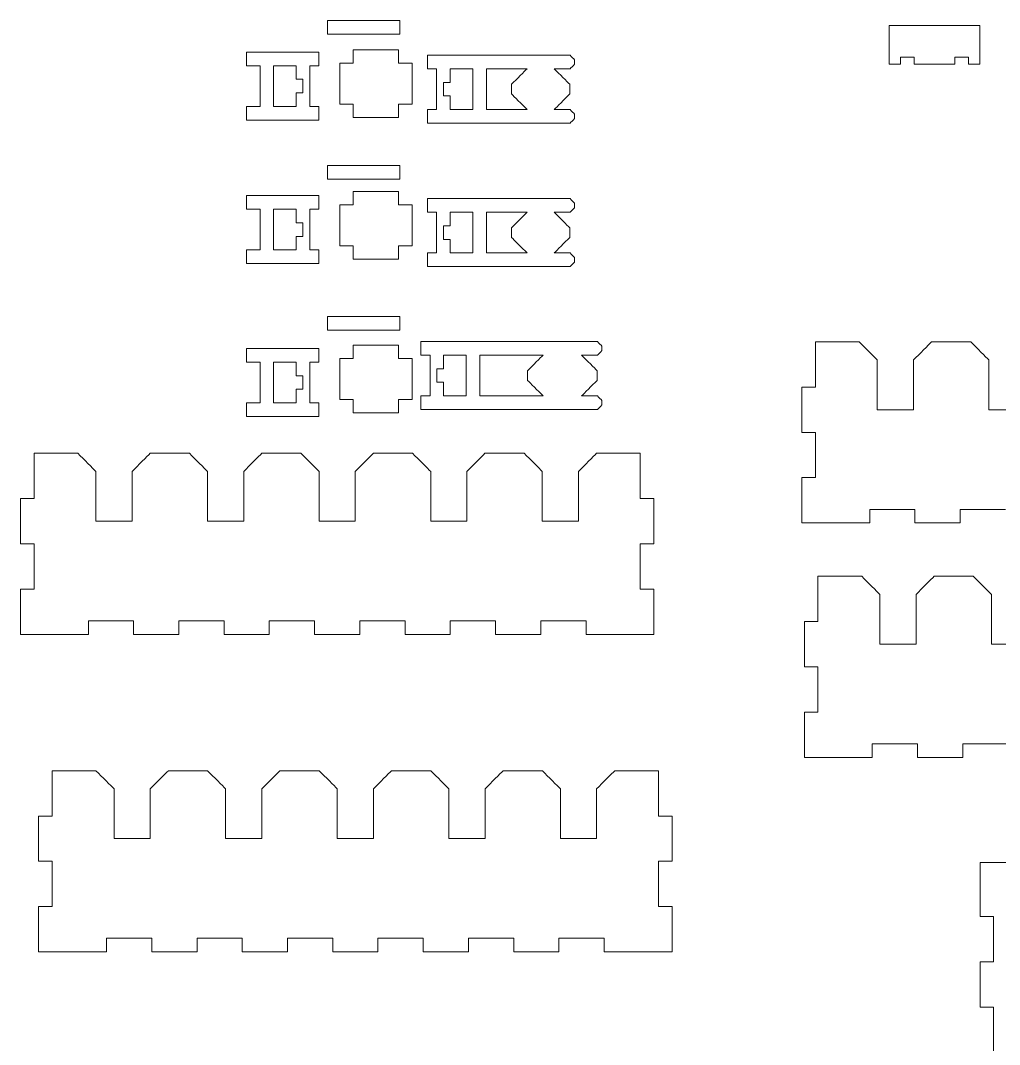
# Model space of a CAD drawing. Header units: millimetres. Extents: x -5059 to 5976, y -2595 to 3315.
# Drawn here: x -3229.1 to -2796.3, y -153.3 to 299.2 of the extents above; entities that cross this region are included whole.
import ezdxf

# ---------------------------------------------------------------- set-up
doc = ezdxf.new("R2010")
doc.units = ezdxf.units.MM
doc.header["$MEASUREMENT"] = 0
doc.layers.add('Layer 1', color=7, linetype='Continuous')

msp = doc.modelspace()

# ---------------------------------------------------------------- linework, layer by layer
at = {"layer": 'Layer 1', "color": 18, "lineweight": 9}
for points in [[(-3093.3873, 299.1919), (-3082.7207, 299.1919), (-3066.7207, 299.1919), (-3061.3873, 299.1919)], [(-3093.3873, 299.1919), (-3093.3873, 297.1919), (-3093.3873, 294.1919), (-3093.3873, 293.1919)], [(-3061.3873, 293.1919), (-3061.3873, 295.1919), (-3061.3873, 298.1919), (-3061.3873, 299.1919)], [(-2805.0619, 296.9559), (-2818.3952, 296.9559), (-2838.3952, 296.9559), (-2845.0619, 296.9559)], [(-2845.0619, 296.9559), (-2845.0619, 291.2892), (-2845.0619, 282.7892), (-2845.0619, 279.9559)], [(-2805.0619, 279.9559), (-2805.0619, 285.6226), (-2805.0619, 294.1226), (-2805.0619, 296.9559)], [(-3061.3873, 293.1919), (-3072.054, 293.1919), (-3088.054, 293.1919), (-3093.3873, 293.1919)], [(-3129.2098, 285.2055), (-3118.5431, 285.2055), (-3102.5431, 285.2055), (-3097.2098, 285.2055)], [(-3129.2098, 279.2055), (-3129.2098, 281.2055), (-3129.2098, 284.2055), (-3129.2098, 285.2055)], [(-3097.2098, 285.2055), (-3097.2098, 283.2055), (-3097.2098, 280.2055), (-3097.2098, 279.2055)], [(-3061.9601, 286.2653), (-3068.6267, 286.2653), (-3078.6267, 286.2653), (-3081.9601, 286.2653)], [(-3081.9601, 286.2653), (-3081.9601, 284.2653), (-3081.9601, 281.2653), (-3081.9601, 280.2653)], [(-3061.9601, 280.2653), (-3061.9601, 282.2653), (-3061.9601, 285.2653), (-3061.9601, 286.2653)], [(-3049.1511, 277.8597), (-3049.1511, 279.8597), (-3049.1511, 282.8597), (-3049.1511, 283.8597)], [(-3049.1511, 283.8597), (-3028.1511, 283.8597), (-2996.6511, 283.8597), (-2986.1511, 283.8597)], [(-2986.1511, 283.8597), (-2985.4844, 283.193), (-2984.4844, 282.193), (-2984.1511, 281.8597)], [(-2984.1511, 281.8597), (-2984.1511, 281.193), (-2984.1511, 280.193), (-2984.1511, 279.8597)], [(-2840.0619, 279.9559), (-2840.0619, 280.9559), (-2840.0619, 282.4559), (-2840.0619, 282.9559)], [(-2840.0619, 282.9559), (-2838.0619, 282.9559), (-2835.0619, 282.9559), (-2834.0619, 282.9559)], [(-2834.0619, 282.9559), (-2834.0619, 281.9559), (-2834.0619, 280.4559), (-2834.0619, 279.9559)], [(-2816.0619, 279.9559), (-2816.0619, 280.9559), (-2816.0619, 282.4559), (-2816.0619, 282.9559)], [(-2816.0619, 282.9559), (-2814.0619, 282.9559), (-2811.0619, 282.9559), (-2810.0619, 282.9559)], [(-2810.0619, 282.9559), (-2810.0619, 281.9559), (-2810.0619, 280.4559), (-2810.0619, 279.9559)], [(-3123.2098, 279.2055), (-3125.2098, 279.2055), (-3128.2098, 279.2055), (-3129.2098, 279.2055)], [(-3123.2098, 261.2055), (-3123.2098, 267.2055), (-3123.2098, 276.2055), (-3123.2098, 279.2055)], [(-3117.2098, 279.2055), (-3117.2098, 273.2055), (-3117.2098, 264.2055), (-3117.2098, 261.2055)], [(-3107.2098, 279.2055), (-3110.5431, 279.2055), (-3115.5431, 279.2055), (-3117.2098, 279.2055)], [(-3107.2098, 279.2055), (-3107.2098, 277.2055), (-3107.2098, 274.2055), (-3107.2098, 273.2055)], [(-3101.2098, 279.2055), (-3101.2098, 273.2055), (-3101.2098, 264.2055), (-3101.2098, 261.2055)], [(-3097.2098, 279.2055), (-3098.5431, 279.2055), (-3100.5431, 279.2055), (-3101.2098, 279.2055)], [(-3081.9601, 280.2653), (-3083.9601, 280.2653), (-3086.9601, 280.2653), (-3087.9601, 280.2653)], [(-3087.9601, 280.2653), (-3087.9601, 274.2653), (-3087.9601, 265.2653), (-3087.9601, 262.2653)], [(-3055.9601, 280.2653), (-3057.9601, 280.2653), (-3060.9601, 280.2653), (-3061.9601, 280.2653)], [(-3055.9601, 262.2653), (-3055.9601, 268.2653), (-3055.9601, 277.2653), (-3055.9601, 280.2653)], [(-3045.1511, 277.8597), (-3046.4844, 277.8597), (-3048.4844, 277.8597), (-3049.1511, 277.8597)], [(-3045.1511, 259.8597), (-3045.1511, 265.8597), (-3045.1511, 274.8597), (-3045.1511, 277.8597)], [(-3029.1511, 277.8597), (-3032.4844, 277.8597), (-3037.4844, 277.8597), (-3039.1511, 277.8597)], [(-3039.1511, 271.8597), (-3039.1511, 273.8597), (-3039.1511, 276.8597), (-3039.1511, 277.8597)], [(-3029.1511, 259.8597), (-3029.1511, 265.8597), (-3029.1511, 274.8597), (-3029.1511, 277.8597)], [(-3023.1511, 277.8597), (-3023.1511, 271.8597), (-3023.1511, 262.8597), (-3023.1511, 259.8597)], [(-3005.1511, 277.8597), (-3011.1511, 277.8597), (-3020.1511, 277.8597), (-3023.1511, 277.8597)], [(-3012.0297, 270.981), (-3009.7369, 273.2739), (-3006.2975, 276.7132), (-3005.1511, 277.8597)], [(-2986.1511, 277.8597), (-2988.4844, 277.8597), (-2991.9844, 277.8597), (-2993.1511, 277.8597)], [(-2993.1511, 277.8597), (-2990.8582, 275.5668), (-2987.4188, 272.1274), (-2986.2724, 270.981)], [(-2984.1511, 279.8597), (-2984.8177, 279.193), (-2985.8177, 278.193), (-2986.1511, 277.8597)], [(-2845.0619, 279.9559), (-2843.3952, 279.9559), (-2840.8952, 279.9559), (-2840.0619, 279.9559)], [(-2834.0619, 279.9559), (-2828.0619, 279.9559), (-2819.0619, 279.9559), (-2816.0619, 279.9559)], [(-2810.0619, 279.9559), (-2808.3952, 279.9559), (-2805.8952, 279.9559), (-2805.0619, 279.9559)], [(-3104.2098, 273.2055), (-3105.2098, 273.2055), (-3106.7098, 273.2055), (-3107.2098, 273.2055)], [(-3104.2098, 267.2055), (-3104.2098, 269.2055), (-3104.2098, 272.2055), (-3104.2098, 273.2055)], [(-3039.1511, 271.8597), (-3040.1511, 271.8597), (-3041.6511, 271.8597), (-3042.1511, 271.8597)], [(-3042.1511, 271.8597), (-3042.1511, 269.8597), (-3042.1511, 266.8597), (-3042.1511, 265.8597)], [(-3107.2098, 267.2055), (-3106.2098, 267.2055), (-3104.7098, 267.2055), (-3104.2098, 267.2055)], [(-3107.2098, 261.2055), (-3107.2098, 263.2055), (-3107.2098, 266.2055), (-3107.2098, 267.2055)], [(-3012.0297, 266.7383), (-3012.0297, 268.1526), (-3012.0297, 270.2739), (-3012.0297, 270.981)], [(-2986.2724, 270.981), (-2986.2724, 269.5668), (-2986.2724, 267.4455), (-2986.2724, 266.7383)], [(-3042.1511, 265.8597), (-3041.1511, 265.8597), (-3039.6511, 265.8597), (-3039.1511, 265.8597)], [(-3039.1511, 265.8597), (-3039.1511, 263.8597), (-3039.1511, 260.8597), (-3039.1511, 259.8597)], [(-3005.1511, 259.8597), (-3007.444, 262.1526), (-3010.8833, 265.5919), (-3012.0297, 266.7383)], [(-2986.2724, 266.7383), (-2988.5653, 264.4455), (-2992.0046, 261.0061), (-2993.1511, 259.8597)], [(-3129.2098, 261.2055), (-3127.2098, 261.2055), (-3124.2098, 261.2055), (-3123.2098, 261.2055)], [(-3129.2098, 255.2055), (-3129.2098, 257.2055), (-3129.2098, 260.2055), (-3129.2098, 261.2055)], [(-3117.2098, 261.2055), (-3113.8764, 261.2055), (-3108.8764, 261.2055), (-3107.2098, 261.2055)], [(-3101.2098, 261.2055), (-3099.8764, 261.2055), (-3097.8764, 261.2055), (-3097.2098, 261.2055)], [(-3097.2098, 261.2055), (-3097.2098, 259.2055), (-3097.2098, 256.2055), (-3097.2098, 255.2055)], [(-3087.9601, 262.2653), (-3085.9601, 262.2653), (-3082.9601, 262.2653), (-3081.9601, 262.2653)], [(-3081.9601, 262.2653), (-3081.9601, 260.2653), (-3081.9601, 257.2653), (-3081.9601, 256.2653)], [(-3061.9601, 256.2653), (-3061.9601, 258.2653), (-3061.9601, 261.2653), (-3061.9601, 262.2653)], [(-3061.9601, 262.2653), (-3059.9601, 262.2653), (-3056.9601, 262.2653), (-3055.9601, 262.2653)], [(-3049.1511, 253.8597), (-3049.1511, 255.8597), (-3049.1511, 258.8597), (-3049.1511, 259.8597)], [(-3049.1511, 259.8597), (-3047.8177, 259.8597), (-3045.8177, 259.8597), (-3045.1511, 259.8597)], [(-3039.1511, 259.8597), (-3035.8177, 259.8597), (-3030.8177, 259.8597), (-3029.1511, 259.8597)], [(-3023.1511, 259.8597), (-3017.1511, 259.8597), (-3008.1511, 259.8597), (-3005.1511, 259.8597)], [(-2993.1511, 259.8597), (-2990.8177, 259.8597), (-2987.3177, 259.8597), (-2986.1511, 259.8597)], [(-2986.1511, 259.8597), (-2985.4844, 259.193), (-2984.4844, 258.193), (-2984.1511, 257.8597)], [(-3097.2098, 255.2055), (-3107.8764, 255.2055), (-3123.8764, 255.2055), (-3129.2098, 255.2055)], [(-3081.9601, 256.2653), (-3075.2934, 256.2653), (-3065.2934, 256.2653), (-3061.9601, 256.2653)], [(-2986.1511, 253.8597), (-3007.1511, 253.8597), (-3038.6511, 253.8597), (-3049.1511, 253.8597)], [(-2984.1511, 255.8597), (-2984.8177, 255.193), (-2985.8177, 254.193), (-2986.1511, 253.8597)], [(-2984.1511, 257.8597), (-2984.1511, 257.193), (-2984.1511, 256.193), (-2984.1511, 255.8597)], [(-3093.3873, 235.0755), (-3082.7207, 235.0755), (-3066.7207, 235.0755), (-3061.3873, 235.0755)], [(-3093.3873, 235.0755), (-3093.3873, 233.0755), (-3093.3873, 230.0755), (-3093.3873, 229.0755)], [(-3061.3873, 229.0755), (-3061.3873, 231.0755), (-3061.3873, 234.0755), (-3061.3873, 235.0755)], [(-3061.3873, 229.0755), (-3072.054, 229.0755), (-3088.054, 229.0755), (-3093.3873, 229.0755)], [(-3129.2098, 221.8074), (-3118.5431, 221.8074), (-3102.5431, 221.8074), (-3097.2098, 221.8074)], [(-3129.2098, 215.8074), (-3129.2098, 217.8074), (-3129.2098, 220.8074), (-3129.2098, 221.8074)], [(-3097.2098, 221.8074), (-3097.2098, 219.8074), (-3097.2098, 216.8074), (-3097.2098, 215.8074)], [(-3061.9601, 223.6798), (-3068.6267, 223.6798), (-3078.6267, 223.6798), (-3081.9601, 223.6798)], [(-3081.9601, 223.6798), (-3081.9601, 221.6798), (-3081.9601, 218.6798), (-3081.9601, 217.6798)], [(-3061.9601, 217.6798), (-3061.9601, 219.6798), (-3061.9601, 222.6798), (-3061.9601, 223.6798)], [(-3081.9601, 217.6798), (-3083.9601, 217.6798), (-3086.9601, 217.6798), (-3087.9601, 217.6798)], [(-3087.9601, 217.6798), (-3087.9601, 211.6798), (-3087.9601, 202.6798), (-3087.9601, 199.6798)], [(-3055.9601, 217.6798), (-3057.9601, 217.6798), (-3060.9601, 217.6798), (-3061.9601, 217.6798)], [(-3055.9601, 199.6798), (-3055.9601, 205.6798), (-3055.9601, 214.6798), (-3055.9601, 217.6798)], [(-3049.1511, 214.4616), (-3049.1511, 216.4616), (-3049.1511, 219.4616), (-3049.1511, 220.4616)], [(-3049.1511, 220.4616), (-3028.1511, 220.4616), (-2996.6511, 220.4616), (-2986.1511, 220.4616)], [(-2986.1511, 220.4616), (-2985.4844, 219.7949), (-2984.4844, 218.7949), (-2984.1511, 218.4616)], [(-2984.1511, 218.4616), (-2984.1511, 217.7949), (-2984.1511, 216.7949), (-2984.1511, 216.4616)], [(-3123.2098, 215.8074), (-3125.2098, 215.8074), (-3128.2098, 215.8074), (-3129.2098, 215.8074)], [(-3123.2098, 197.8074), (-3123.2098, 203.8074), (-3123.2098, 212.8074), (-3123.2098, 215.8074)], [(-3117.2098, 215.8074), (-3117.2098, 209.8074), (-3117.2098, 200.8074), (-3117.2098, 197.8074)], [(-3107.2098, 215.8074), (-3110.5431, 215.8074), (-3115.5431, 215.8074), (-3117.2098, 215.8074)], [(-3107.2098, 215.8074), (-3107.2098, 213.8074), (-3107.2098, 210.8074), (-3107.2098, 209.8074)], [(-3101.2098, 215.8074), (-3101.2098, 209.8074), (-3101.2098, 200.8074), (-3101.2098, 197.8074)], [(-3097.2098, 215.8074), (-3098.5431, 215.8074), (-3100.5431, 215.8074), (-3101.2098, 215.8074)], [(-3045.1511, 214.4616), (-3046.4844, 214.4616), (-3048.4844, 214.4616), (-3049.1511, 214.4616)], [(-3045.1511, 196.4616), (-3045.1511, 202.4616), (-3045.1511, 211.4616), (-3045.1511, 214.4616)], [(-3029.1511, 214.4616), (-3032.4844, 214.4616), (-3037.4844, 214.4616), (-3039.1511, 214.4616)], [(-3039.1511, 208.4616), (-3039.1511, 210.4616), (-3039.1511, 213.4616), (-3039.1511, 214.4616)], [(-3029.1511, 196.4616), (-3029.1511, 202.4616), (-3029.1511, 211.4616), (-3029.1511, 214.4616)], [(-3023.1511, 214.4616), (-3023.1511, 208.4616), (-3023.1511, 199.4616), (-3023.1511, 196.4616)], [(-3005.1511, 214.4616), (-3011.1511, 214.4616), (-3020.1511, 214.4616), (-3023.1511, 214.4616)], [(-3012.0297, 207.5829), (-3009.7369, 209.8758), (-3006.2975, 213.3151), (-3005.1511, 214.4616)], [(-2986.1511, 214.4616), (-2988.4844, 214.4616), (-2991.9844, 214.4616), (-2993.1511, 214.4616)], [(-2993.1511, 214.4616), (-2990.8582, 212.1687), (-2987.4188, 208.7293), (-2986.2724, 207.5829)], [(-2984.1511, 216.4616), (-2984.8177, 215.7949), (-2985.8177, 214.7949), (-2986.1511, 214.4616)], [(-3104.2098, 209.8074), (-3105.2098, 209.8074), (-3106.7098, 209.8074), (-3107.2098, 209.8074)], [(-3104.2098, 203.8074), (-3104.2098, 205.8074), (-3104.2098, 208.8074), (-3104.2098, 209.8074)], [(-3039.1511, 208.4616), (-3040.1511, 208.4616), (-3041.6511, 208.4616), (-3042.1511, 208.4616)], [(-3042.1511, 208.4616), (-3042.1511, 206.4616), (-3042.1511, 203.4616), (-3042.1511, 202.4616)], [(-3107.2098, 203.8074), (-3106.2098, 203.8074), (-3104.7098, 203.8074), (-3104.2098, 203.8074)], [(-3107.2098, 197.8074), (-3107.2098, 199.8074), (-3107.2098, 202.8074), (-3107.2098, 203.8074)], [(-3012.0297, 203.3403), (-3012.0297, 204.7545), (-3012.0297, 206.8758), (-3012.0297, 207.5829)], [(-2986.2724, 207.5829), (-2986.2724, 206.1687), (-2986.2724, 204.0474), (-2986.2724, 203.3403)], [(-3087.9601, 199.6798), (-3085.9601, 199.6798), (-3082.9601, 199.6798), (-3081.9601, 199.6798)], [(-3081.9601, 199.6798), (-3081.9601, 197.6798), (-3081.9601, 194.6798), (-3081.9601, 193.6798)], [(-3061.9601, 193.6798), (-3061.9601, 195.6798), (-3061.9601, 198.6798), (-3061.9601, 199.6798)], [(-3061.9601, 199.6798), (-3059.9601, 199.6798), (-3056.9601, 199.6798), (-3055.9601, 199.6798)], [(-3042.1511, 202.4616), (-3041.1511, 202.4616), (-3039.6511, 202.4616), (-3039.1511, 202.4616)], [(-3039.1511, 202.4616), (-3039.1511, 200.4616), (-3039.1511, 197.4616), (-3039.1511, 196.4616)], [(-3005.1511, 196.4616), (-3007.444, 198.7545), (-3010.8833, 202.1938), (-3012.0297, 203.3403)], [(-2986.2724, 203.3403), (-2988.5653, 201.0474), (-2992.0046, 197.608), (-2993.1511, 196.4616)], [(-3129.2098, 197.8074), (-3127.2098, 197.8074), (-3124.2098, 197.8074), (-3123.2098, 197.8074)], [(-3129.2098, 191.8074), (-3129.2098, 193.8074), (-3129.2098, 196.8074), (-3129.2098, 197.8074)], [(-3117.2098, 197.8074), (-3113.8764, 197.8074), (-3108.8764, 197.8074), (-3107.2098, 197.8074)], [(-3101.2098, 197.8074), (-3099.8764, 197.8074), (-3097.8764, 197.8074), (-3097.2098, 197.8074)], [(-3097.2098, 197.8074), (-3097.2098, 195.8074), (-3097.2098, 192.8074), (-3097.2098, 191.8074)], [(-3049.1511, 190.4616), (-3049.1511, 192.4616), (-3049.1511, 195.4616), (-3049.1511, 196.4616)], [(-3049.1511, 196.4616), (-3047.8177, 196.4616), (-3045.8177, 196.4616), (-3045.1511, 196.4616)], [(-3039.1511, 196.4616), (-3035.8177, 196.4616), (-3030.8177, 196.4616), (-3029.1511, 196.4616)], [(-3023.1511, 196.4616), (-3017.1511, 196.4616), (-3008.1511, 196.4616), (-3005.1511, 196.4616)], [(-2993.1511, 196.4616), (-2990.8177, 196.4616), (-2987.3177, 196.4616), (-2986.1511, 196.4616)], [(-2986.1511, 196.4616), (-2985.4844, 195.7949), (-2984.4844, 194.7949), (-2984.1511, 194.4616)], [(-3097.2098, 191.8074), (-3107.8764, 191.8074), (-3123.8764, 191.8074), (-3129.2098, 191.8074)], [(-3081.9601, 193.6798), (-3075.2934, 193.6798), (-3065.2934, 193.6798), (-3061.9601, 193.6798)], [(-2986.1511, 190.4616), (-3007.1511, 190.4616), (-3038.6511, 190.4616), (-3049.1511, 190.4616)], [(-2984.1511, 192.4616), (-2984.8177, 191.7949), (-2985.8177, 190.7949), (-2986.1511, 190.4616)], [(-2984.1511, 194.4616), (-2984.1511, 193.7949), (-2984.1511, 192.7949), (-2984.1511, 192.4616)], [(-3093.3873, 168.3446), (-3082.7207, 168.3446), (-3066.7207, 168.3446), (-3061.3873, 168.3446)], [(-3093.3873, 168.3446), (-3093.3873, 166.3446), (-3093.3873, 163.3446), (-3093.3873, 162.3446)], [(-3061.3873, 162.3446), (-3061.3873, 164.3446), (-3061.3873, 167.3446), (-3061.3873, 168.3446)], [(-3061.3873, 162.3446), (-3072.054, 162.3446), (-3088.054, 162.3446), (-3093.3873, 162.3446)], [(-3129.2098, 154.2284), (-3118.5431, 154.2284), (-3102.5431, 154.2284), (-3097.2098, 154.2284)], [(-3129.2098, 148.2284), (-3129.2098, 150.2284), (-3129.2098, 153.2284), (-3129.2098, 154.2284)], [(-3097.2098, 154.2284), (-3097.2098, 152.2284), (-3097.2098, 149.2284), (-3097.2098, 148.2284)], [(-3061.9601, 155.7696), (-3068.6267, 155.7696), (-3078.6267, 155.7696), (-3081.9601, 155.7696)], [(-3081.9601, 155.7696), (-3081.9601, 153.7696), (-3081.9601, 150.7696), (-3081.9601, 149.7696)], [(-3061.9601, 149.7696), (-3061.9601, 151.7696), (-3061.9601, 154.7696), (-3061.9601, 155.7696)], [(-3052.0571, 151.307), (-3052.0571, 153.307), (-3052.0571, 156.307), (-3052.0571, 157.307)], [(-3052.0571, 157.307), (-3026.0571, 157.307), (-2987.0571, 157.307), (-2974.0571, 157.307)], [(-2974.0571, 157.307), (-2973.3905, 156.6403), (-2972.3905, 155.6403), (-2972.0571, 155.307)], [(-2972.0571, 155.307), (-2972.0571, 154.6403), (-2972.0571, 153.6403), (-2972.0571, 153.307)], [(-2877.6854, 137.1811), (-2877.6854, 143.8478), (-2877.6854, 153.8478), (-2877.6854, 157.1811)], [(-2877.6854, 157.1811), (-2871.2409, 157.1811), (-2861.5743, 157.1811), (-2858.352, 157.1811)], [(-2858.352, 157.1811), (-2855.6854, 154.5144), (-2851.6854, 150.5144), (-2850.352, 149.1811)], [(-2834.352, 149.1811), (-2831.6854, 151.8478), (-2827.6854, 155.8478), (-2826.352, 157.1811)], [(-2826.352, 157.1811), (-2820.5743, 157.1811), (-2811.9076, 157.1811), (-2809.0187, 157.1811)], [(-2809.0187, 157.1811), (-2806.352, 154.5144), (-2802.352, 150.5144), (-2801.0187, 149.1811)], [(-3081.9601, 149.7696), (-3083.9601, 149.7696), (-3086.9601, 149.7696), (-3087.9601, 149.7696)], [(-3087.9601, 149.7696), (-3087.9601, 143.7696), (-3087.9601, 134.7696), (-3087.9601, 131.7696)], [(-3055.9601, 149.7696), (-3057.9601, 149.7696), (-3060.9601, 149.7696), (-3061.9601, 149.7696)], [(-3055.9601, 131.7696), (-3055.9601, 137.7696), (-3055.9601, 146.7696), (-3055.9601, 149.7696)], [(-3048.0571, 151.307), (-3049.3905, 151.307), (-3051.3905, 151.307), (-3052.0571, 151.307)], [(-3048.0571, 133.307), (-3048.0571, 139.307), (-3048.0571, 148.307), (-3048.0571, 151.307)], [(-3032.0571, 151.307), (-3035.3905, 151.307), (-3040.3905, 151.307), (-3042.0571, 151.307)], [(-3042.0571, 145.307), (-3042.0571, 147.307), (-3042.0571, 150.307), (-3042.0571, 151.307)], [(-3032.0571, 133.307), (-3032.0571, 139.307), (-3032.0571, 148.307), (-3032.0571, 151.307)], [(-3026.0571, 151.307), (-3026.0571, 145.307), (-3026.0571, 136.307), (-3026.0571, 133.307)], [(-2998.0571, 151.307), (-3007.3905, 151.307), (-3021.3905, 151.307), (-3026.0571, 151.307)], [(-3004.9358, 144.4283), (-3002.6429, 146.7212), (-2999.2036, 150.1605), (-2998.0571, 151.307)], [(-2974.0571, 151.307), (-2976.3905, 151.307), (-2979.8905, 151.307), (-2981.0571, 151.307)], [(-2981.0571, 151.307), (-2978.7642, 149.0141), (-2975.3249, 145.5747), (-2974.1785, 144.4283)], [(-2972.0571, 153.307), (-2972.7238, 152.6403), (-2973.7238, 151.6403), (-2974.0571, 151.307)], [(-3123.2098, 148.2284), (-3125.2098, 148.2284), (-3128.2098, 148.2284), (-3129.2098, 148.2284)], [(-3123.2098, 130.2284), (-3123.2098, 136.2284), (-3123.2098, 145.2284), (-3123.2098, 148.2284)], [(-3117.2098, 148.2284), (-3117.2098, 142.2284), (-3117.2098, 133.2284), (-3117.2098, 130.2284)], [(-3107.2098, 148.2284), (-3110.5431, 148.2284), (-3115.5431, 148.2284), (-3117.2098, 148.2284)], [(-3107.2098, 148.2284), (-3107.2098, 146.2284), (-3107.2098, 143.2284), (-3107.2098, 142.2284)], [(-3101.2098, 148.2284), (-3101.2098, 142.2284), (-3101.2098, 133.2284), (-3101.2098, 130.2284)], [(-3097.2098, 148.2284), (-3098.5431, 148.2284), (-3100.5431, 148.2284), (-3101.2098, 148.2284)], [(-3042.0571, 145.307), (-3043.0571, 145.307), (-3044.5571, 145.307), (-3045.0571, 145.307)], [(-3045.0571, 145.307), (-3045.0571, 143.307), (-3045.0571, 140.307), (-3045.0571, 139.307)], [(-2850.352, 149.1811), (-2850.352, 141.8478), (-2850.352, 130.8478), (-2850.352, 127.1811)], [(-2834.352, 127.1811), (-2834.352, 134.5144), (-2834.352, 145.5144), (-2834.352, 149.1811)], [(-2801.0187, 149.1811), (-2801.0187, 141.8478), (-2801.0187, 130.8478), (-2801.0187, 127.1811)], [(-3104.2098, 142.2284), (-3105.2098, 142.2284), (-3106.7098, 142.2284), (-3107.2098, 142.2284)], [(-3104.2098, 136.2284), (-3104.2098, 138.2284), (-3104.2098, 141.2284), (-3104.2098, 142.2284)], [(-3004.9358, 140.1856), (-3004.9358, 141.5999), (-3004.9358, 143.7212), (-3004.9358, 144.4283)], [(-2974.1785, 144.4283), (-2974.1785, 143.0141), (-2974.1785, 140.8927), (-2974.1785, 140.1856)], [(-3107.2098, 136.2284), (-3106.2098, 136.2284), (-3104.7098, 136.2284), (-3104.2098, 136.2284)], [(-3107.2098, 130.2284), (-3107.2098, 132.2284), (-3107.2098, 135.2284), (-3107.2098, 136.2284)], [(-3045.0571, 139.307), (-3044.0571, 139.307), (-3042.5571, 139.307), (-3042.0571, 139.307)], [(-3042.0571, 139.307), (-3042.0571, 137.307), (-3042.0571, 134.307), (-3042.0571, 133.307)], [(-2998.0571, 133.307), (-3000.35, 135.5999), (-3003.7894, 139.0392), (-3004.9358, 140.1856)], [(-2974.1785, 140.1856), (-2976.4713, 137.8927), (-2979.9107, 134.4534), (-2981.0571, 133.307)], [(-2883.6854, 137.1811), (-2881.6854, 137.1811), (-2878.6854, 137.1811), (-2877.6854, 137.1811)], [(-2883.6854, 137.1811), (-2883.6854, 130.5144), (-2883.6854, 120.5144), (-2883.6854, 117.1811)], [(-3087.9601, 131.7696), (-3085.9601, 131.7696), (-3082.9601, 131.7696), (-3081.9601, 131.7696)], [(-3081.9601, 131.7696), (-3081.9601, 129.7696), (-3081.9601, 126.7696), (-3081.9601, 125.7696)], [(-3061.9601, 125.7696), (-3061.9601, 127.7696), (-3061.9601, 130.7696), (-3061.9601, 131.7696)], [(-3061.9601, 131.7696), (-3059.9601, 131.7696), (-3056.9601, 131.7696), (-3055.9601, 131.7696)], [(-3052.0571, 127.307), (-3052.0571, 129.307), (-3052.0571, 132.307), (-3052.0571, 133.307)], [(-3052.0571, 133.307), (-3050.7238, 133.307), (-3048.7238, 133.307), (-3048.0571, 133.307)], [(-3042.0571, 133.307), (-3038.7238, 133.307), (-3033.7238, 133.307), (-3032.0571, 133.307)], [(-3026.0571, 133.307), (-3016.7238, 133.307), (-3002.7238, 133.307), (-2998.0571, 133.307)], [(-2981.0571, 133.307), (-2978.7238, 133.307), (-2975.2238, 133.307), (-2974.0571, 133.307)], [(-2974.0571, 133.307), (-2973.3905, 132.6403), (-2972.3905, 131.6403), (-2972.0571, 131.307)], [(-2972.0571, 131.307), (-2972.0571, 130.6403), (-2972.0571, 129.6403), (-2972.0571, 129.307)], [(-3129.2098, 130.2284), (-3127.2098, 130.2284), (-3124.2098, 130.2284), (-3123.2098, 130.2284)], [(-3129.2098, 124.2284), (-3129.2098, 126.2284), (-3129.2098, 129.2284), (-3129.2098, 130.2284)], [(-3117.2098, 130.2284), (-3113.8764, 130.2284), (-3108.8764, 130.2284), (-3107.2098, 130.2284)], [(-3101.2098, 130.2284), (-3099.8764, 130.2284), (-3097.8764, 130.2284), (-3097.2098, 130.2284)], [(-3097.2098, 130.2284), (-3097.2098, 128.2284), (-3097.2098, 125.2284), (-3097.2098, 124.2284)], [(-2974.0571, 127.307), (-3000.0571, 127.307), (-3039.0571, 127.307), (-3052.0571, 127.307)], [(-2972.0571, 129.307), (-2972.7238, 128.6403), (-2973.7238, 127.6403), (-2974.0571, 127.307)], [(-2850.352, 127.1811), (-2845.0187, 127.1811), (-2837.0187, 127.1811), (-2834.352, 127.1811)], [(-2801.0187, 127.1811), (-2795.6854, 127.1811), (-2787.6854, 127.1811), (-2785.0187, 127.1811)], [(-3097.2098, 124.2284), (-3107.8764, 124.2284), (-3123.8764, 124.2284), (-3129.2098, 124.2284)], [(-3081.9601, 125.7696), (-3075.2934, 125.7696), (-3065.2934, 125.7696), (-3061.9601, 125.7696)], [(-2877.6854, 117.1811), (-2879.6854, 117.1811), (-2882.6854, 117.1811), (-2883.6854, 117.1811)], [(-2877.6854, 97.1811), (-2877.6854, 103.8478), (-2877.6854, 113.8478), (-2877.6854, 117.1811)], [(-3223.1042, 87.9439), (-3223.1042, 94.6106), (-3223.1042, 104.6106), (-3223.1042, 107.9439)], [(-3223.1042, 107.9439), (-3216.6598, 107.9439), (-3206.9931, 107.9439), (-3203.7709, 107.9439)], [(-3203.7709, 107.9439), (-3201.1042, 105.2773), (-3197.1042, 101.2773), (-3195.7709, 99.9439)], [(-3179.7709, 99.9439), (-3177.1042, 102.6106), (-3173.1042, 106.6106), (-3171.7709, 107.9439)], [(-3171.7709, 107.9439), (-3165.9931, 107.9439), (-3157.3264, 107.9439), (-3154.4375, 107.9439)], [(-3154.4375, 107.9439), (-3151.7709, 105.2773), (-3147.7709, 101.2773), (-3146.4375, 99.9439)], [(-3130.4375, 99.9439), (-3127.7709, 102.6106), (-3123.7709, 106.6106), (-3122.4375, 107.9439)], [(-3122.4375, 107.9439), (-3116.6598, 107.9439), (-3107.9931, 107.9439), (-3105.1042, 107.9439)], [(-3105.1042, 107.9439), (-3102.4375, 105.2773), (-3098.4375, 101.2773), (-3097.1042, 99.9439)], [(-3081.1042, 99.9439), (-3078.4375, 102.6106), (-3074.4375, 106.6106), (-3073.1042, 107.9439)], [(-3073.1042, 107.9439), (-3067.3264, 107.9439), (-3058.6598, 107.9439), (-3055.7709, 107.9439)], [(-3055.7709, 107.9439), (-3053.1042, 105.2773), (-3049.1042, 101.2773), (-3047.7709, 99.9439)], [(-3031.7709, 99.9439), (-3029.1042, 102.6106), (-3025.1042, 106.6106), (-3023.7709, 107.9439)], [(-3023.7709, 107.9439), (-3017.9931, 107.9439), (-3009.3264, 107.9439), (-3006.4375, 107.9439)], [(-3006.4375, 107.9439), (-3003.7709, 105.2773), (-2999.7709, 101.2773), (-2998.4375, 99.9439)], [(-2982.4375, 99.9439), (-2979.7709, 102.6106), (-2975.7709, 106.6106), (-2974.4375, 107.9439)], [(-2974.4375, 107.9439), (-2967.9931, 107.9439), (-2958.3264, 107.9439), (-2955.1042, 107.9439)], [(-2955.1042, 107.9439), (-2955.1042, 101.2773), (-2955.1042, 91.2773), (-2955.1042, 87.9439)], [(-3195.7709, 99.9439), (-3195.7709, 92.6106), (-3195.7709, 81.6106), (-3195.7709, 77.9439)], [(-3179.7709, 77.9439), (-3179.7709, 85.2773), (-3179.7709, 96.2773), (-3179.7709, 99.9439)], [(-3146.4375, 99.9439), (-3146.4375, 92.6106), (-3146.4375, 81.6106), (-3146.4375, 77.9439)], [(-3130.4375, 77.9439), (-3130.4375, 85.2773), (-3130.4375, 96.2773), (-3130.4375, 99.9439)], [(-3097.1042, 99.9439), (-3097.1042, 92.6106), (-3097.1042, 81.6106), (-3097.1042, 77.9439)], [(-3081.1042, 77.9439), (-3081.1042, 85.2773), (-3081.1042, 96.2773), (-3081.1042, 99.9439)], [(-3047.7709, 99.9439), (-3047.7709, 92.6106), (-3047.7709, 81.6106), (-3047.7709, 77.9439)], [(-3031.7709, 77.9439), (-3031.7709, 85.2773), (-3031.7709, 96.2773), (-3031.7709, 99.9439)], [(-2998.4375, 99.9439), (-2998.4375, 92.6106), (-2998.4375, 81.6106), (-2998.4375, 77.9439)], [(-2982.4375, 77.9439), (-2982.4375, 85.2773), (-2982.4375, 96.2773), (-2982.4375, 99.9439)], [(-2883.6854, 97.1811), (-2881.6854, 97.1811), (-2878.6854, 97.1811), (-2877.6854, 97.1811)], [(-2883.6854, 77.1811), (-2883.6854, 83.8478), (-2883.6854, 93.8478), (-2883.6854, 97.1811)], [(-3229.1042, 87.9439), (-3227.1042, 87.9439), (-3224.1042, 87.9439), (-3223.1042, 87.9439)], [(-3229.1042, 87.9439), (-3229.1042, 81.2773), (-3229.1042, 71.2773), (-3229.1042, 67.9439)], [(-2955.1042, 87.9439), (-2953.1042, 87.9439), (-2950.1042, 87.9439), (-2949.1042, 87.9439)], [(-2949.1042, 87.9439), (-2949.1042, 81.2773), (-2949.1042, 71.2773), (-2949.1042, 67.9439)], [(-2833.6854, 83.1811), (-2840.352, 83.1811), (-2850.352, 83.1811), (-2853.6854, 83.1811)], [(-2853.6854, 83.1811), (-2853.6854, 81.1811), (-2853.6854, 78.1811), (-2853.6854, 77.1811)], [(-2833.6854, 77.1811), (-2833.6854, 79.1811), (-2833.6854, 82.1811), (-2833.6854, 83.1811)], [(-2793.6854, 83.1811), (-2800.352, 83.1811), (-2810.352, 83.1811), (-2813.6854, 83.1811)], [(-2813.6854, 83.1811), (-2813.6854, 81.1811), (-2813.6854, 78.1811), (-2813.6854, 77.1811)], [(-3195.7709, 77.9439), (-3190.4375, 77.9439), (-3182.4375, 77.9439), (-3179.7709, 77.9439)], [(-3146.4375, 77.9439), (-3141.1042, 77.9439), (-3133.1042, 77.9439), (-3130.4375, 77.9439)], [(-3097.1042, 77.9439), (-3091.7709, 77.9439), (-3083.7709, 77.9439), (-3081.1042, 77.9439)], [(-3047.7709, 77.9439), (-3042.4375, 77.9439), (-3034.4375, 77.9439), (-3031.7709, 77.9439)], [(-2998.4375, 77.9439), (-2993.1042, 77.9439), (-2985.1042, 77.9439), (-2982.4375, 77.9439)], [(-2853.6854, 77.1811), (-2863.6854, 77.1811), (-2878.6854, 77.1811), (-2883.6854, 77.1811)], [(-2813.6854, 77.1811), (-2820.352, 77.1811), (-2830.352, 77.1811), (-2833.6854, 77.1811)], [(-3223.1042, 67.9439), (-3225.1042, 67.9439), (-3228.1042, 67.9439), (-3229.1042, 67.9439)], [(-3223.1042, 47.9439), (-3223.1042, 54.6106), (-3223.1042, 64.6106), (-3223.1042, 67.9439)], [(-2949.1042, 67.9439), (-2951.1042, 67.9439), (-2954.1042, 67.9439), (-2955.1042, 67.9439)], [(-2955.1042, 67.9439), (-2955.1042, 61.2773), (-2955.1042, 51.2773), (-2955.1042, 47.9439)], [(-2876.5561, 33.5877), (-2876.5561, 40.2543), (-2876.5561, 50.2543), (-2876.5561, 53.5877)], [(-2876.5561, 53.5877), (-2870.1116, 53.5877), (-2860.445, 53.5877), (-2857.2228, 53.5877)], [(-2857.2228, 53.5877), (-2854.5561, 50.921), (-2850.5561, 46.921), (-2849.2228, 45.5877)], [(-2833.2228, 45.5877), (-2830.5561, 48.2543), (-2826.5561, 52.2543), (-2825.2228, 53.5877)], [(-2825.2228, 53.5877), (-2819.445, 53.5877), (-2810.7783, 53.5877), (-2807.8894, 53.5877)], [(-2807.8894, 53.5877), (-2805.2228, 50.921), (-2801.2228, 46.921), (-2799.8894, 45.5877)], [(-3229.1042, 47.9439), (-3227.1042, 47.9439), (-3224.1042, 47.9439), (-3223.1042, 47.9439)], [(-3229.1042, 27.9439), (-3229.1042, 34.6106), (-3229.1042, 44.6106), (-3229.1042, 47.9439)], [(-2955.1042, 47.9439), (-2953.1042, 47.9439), (-2950.1042, 47.9439), (-2949.1042, 47.9439)], [(-2949.1042, 47.9439), (-2949.1042, 41.2773), (-2949.1042, 31.2773), (-2949.1042, 27.9439)], [(-2849.2228, 45.5877), (-2849.2228, 38.2543), (-2849.2228, 27.2543), (-2849.2228, 23.5877)], [(-2833.2228, 23.5877), (-2833.2228, 30.921), (-2833.2228, 41.921), (-2833.2228, 45.5877)], [(-2799.8894, 45.5877), (-2799.8894, 38.2543), (-2799.8894, 27.2543), (-2799.8894, 23.5877)], [(-3179.1042, 33.9439), (-3185.7709, 33.9439), (-3195.7709, 33.9439), (-3199.1042, 33.9439)], [(-3199.1042, 33.9439), (-3199.1042, 31.9439), (-3199.1042, 28.9439), (-3199.1042, 27.9439)], [(-3179.1042, 27.9439), (-3179.1042, 29.9439), (-3179.1042, 32.9439), (-3179.1042, 33.9439)], [(-3139.1042, 33.9439), (-3145.7709, 33.9439), (-3155.7709, 33.9439), (-3159.1042, 33.9439)], [(-3159.1042, 33.9439), (-3159.1042, 31.9439), (-3159.1042, 28.9439), (-3159.1042, 27.9439)], [(-3139.1042, 27.9439), (-3139.1042, 29.9439), (-3139.1042, 32.9439), (-3139.1042, 33.9439)], [(-3099.1042, 33.9439), (-3105.7709, 33.9439), (-3115.7709, 33.9439), (-3119.1042, 33.9439)], [(-3119.1042, 33.9439), (-3119.1042, 31.9439), (-3119.1042, 28.9439), (-3119.1042, 27.9439)], [(-3099.1042, 27.9439), (-3099.1042, 29.9439), (-3099.1042, 32.9439), (-3099.1042, 33.9439)], [(-3059.1042, 33.9439), (-3065.7709, 33.9439), (-3075.7709, 33.9439), (-3079.1042, 33.9439)], [(-3079.1042, 33.9439), (-3079.1042, 31.9439), (-3079.1042, 28.9439), (-3079.1042, 27.9439)], [(-3059.1042, 27.9439), (-3059.1042, 29.9439), (-3059.1042, 32.9439), (-3059.1042, 33.9439)], [(-3019.1042, 33.9439), (-3025.7709, 33.9439), (-3035.7709, 33.9439), (-3039.1042, 33.9439)], [(-3039.1042, 33.9439), (-3039.1042, 31.9439), (-3039.1042, 28.9439), (-3039.1042, 27.9439)], [(-3019.1042, 27.9439), (-3019.1042, 29.9439), (-3019.1042, 32.9439), (-3019.1042, 33.9439)], [(-2979.1042, 33.9439), (-2985.7709, 33.9439), (-2995.7709, 33.9439), (-2999.1042, 33.9439)], [(-2999.1042, 33.9439), (-2999.1042, 31.9439), (-2999.1042, 28.9439), (-2999.1042, 27.9439)], [(-2979.1042, 27.9439), (-2979.1042, 29.9439), (-2979.1042, 32.9439), (-2979.1042, 33.9439)], [(-2882.5561, 33.5877), (-2880.5561, 33.5877), (-2877.5561, 33.5877), (-2876.5561, 33.5877)], [(-2882.5561, 33.5877), (-2882.5561, 26.921), (-2882.5561, 16.921), (-2882.5561, 13.5877)], [(-3199.1042, 27.9439), (-3209.1042, 27.9439), (-3224.1042, 27.9439), (-3229.1042, 27.9439)], [(-3159.1042, 27.9439), (-3165.7709, 27.9439), (-3175.7709, 27.9439), (-3179.1042, 27.9439)], [(-3119.1042, 27.9439), (-3125.7709, 27.9439), (-3135.7709, 27.9439), (-3139.1042, 27.9439)], [(-3079.1042, 27.9439), (-3085.7709, 27.9439), (-3095.7709, 27.9439), (-3099.1042, 27.9439)], [(-3039.1042, 27.9439), (-3045.7709, 27.9439), (-3055.7709, 27.9439), (-3059.1042, 27.9439)], [(-2999.1042, 27.9439), (-3005.7709, 27.9439), (-3015.7709, 27.9439), (-3019.1042, 27.9439)], [(-2949.1042, 27.9439), (-2959.1042, 27.9439), (-2974.1042, 27.9439), (-2979.1042, 27.9439)], [(-2849.2228, 23.5877), (-2843.8894, 23.5877), (-2835.8894, 23.5877), (-2833.2228, 23.5877)], [(-2799.8894, 23.5877), (-2794.5561, 23.5877), (-2786.5561, 23.5877), (-2783.8894, 23.5877)], [(-2876.5561, 13.5877), (-2878.5561, 13.5877), (-2881.5561, 13.5877), (-2882.5561, 13.5877)], [(-2876.5561, -6.4123), (-2876.5561, 0.2543), (-2876.5561, 10.2543), (-2876.5561, 13.5877)], [(-2882.5561, -6.4123), (-2880.5561, -6.4123), (-2877.5561, -6.4123), (-2876.5561, -6.4123)], [(-2882.5561, -26.4123), (-2882.5561, -19.7457), (-2882.5561, -9.7457), (-2882.5561, -6.4123)], [(-2832.5561, -20.4123), (-2839.2228, -20.4123), (-2849.2228, -20.4123), (-2852.5561, -20.4123)], [(-2852.5561, -20.4123), (-2852.5561, -22.4123), (-2852.5561, -25.4123), (-2852.5561, -26.4123)], [(-2832.5561, -26.4123), (-2832.5561, -24.4123), (-2832.5561, -21.4123), (-2832.5561, -20.4123)], [(-2792.5561, -20.4123), (-2799.2228, -20.4123), (-2809.2228, -20.4123), (-2812.5561, -20.4123)], [(-2812.5561, -20.4123), (-2812.5561, -22.4123), (-2812.5561, -25.4123), (-2812.5561, -26.4123)], [(-2852.5561, -26.4123), (-2862.5561, -26.4123), (-2877.5561, -26.4123), (-2882.5561, -26.4123)], [(-2812.5561, -26.4123), (-2819.2228, -26.4123), (-2829.2228, -26.4123), (-2832.5561, -26.4123)], [(-3215.0636, -52.3173), (-3215.0636, -45.6507), (-3215.0636, -35.6507), (-3215.0636, -32.3173)], [(-3215.0636, -32.3173), (-3208.6191, -32.3173), (-3198.9525, -32.3173), (-3195.7302, -32.3173)], [(-3195.7302, -32.3173), (-3193.0636, -34.984), (-3189.0636, -38.984), (-3187.7302, -40.3173)], [(-3171.7302, -40.3173), (-3169.0636, -37.6507), (-3165.0636, -33.6507), (-3163.7302, -32.3173)], [(-3163.7302, -32.3173), (-3157.9525, -32.3173), (-3149.2858, -32.3173), (-3146.3969, -32.3173)], [(-3146.3969, -32.3173), (-3143.7302, -34.984), (-3139.7302, -38.984), (-3138.3969, -40.3173)], [(-3122.3969, -40.3173), (-3119.7302, -37.6507), (-3115.7302, -33.6507), (-3114.3969, -32.3173)], [(-3114.3969, -32.3173), (-3108.6191, -32.3173), (-3099.9525, -32.3173), (-3097.0636, -32.3173)], [(-3097.0636, -32.3173), (-3094.3969, -34.984), (-3090.3969, -38.984), (-3089.0636, -40.3173)], [(-3073.0636, -40.3173), (-3070.3969, -37.6507), (-3066.3969, -33.6507), (-3065.0636, -32.3173)], [(-3065.0636, -32.3173), (-3059.2858, -32.3173), (-3050.6191, -32.3173), (-3047.7302, -32.3173)], [(-3047.7302, -32.3173), (-3045.0636, -34.984), (-3041.0636, -38.984), (-3039.7302, -40.3173)], [(-3023.7302, -40.3173), (-3021.0636, -37.6507), (-3017.0636, -33.6507), (-3015.7302, -32.3173)], [(-3015.7302, -32.3173), (-3009.9525, -32.3173), (-3001.2858, -32.3173), (-2998.3969, -32.3173)], [(-2998.3969, -32.3173), (-2995.7302, -34.984), (-2991.7302, -38.984), (-2990.3969, -40.3173)], [(-2974.3969, -40.3173), (-2971.7302, -37.6507), (-2967.7302, -33.6507), (-2966.3969, -32.3173)], [(-2966.3969, -32.3173), (-2959.9525, -32.3173), (-2950.2858, -32.3173), (-2947.0636, -32.3173)], [(-2947.0636, -32.3173), (-2947.0636, -38.984), (-2947.0636, -48.984), (-2947.0636, -52.3173)], [(-3187.7302, -40.3173), (-3187.7302, -47.6507), (-3187.7302, -58.6507), (-3187.7302, -62.3173)], [(-3171.7302, -62.3173), (-3171.7302, -54.984), (-3171.7302, -43.984), (-3171.7302, -40.3173)], [(-3138.3969, -40.3173), (-3138.3969, -47.6507), (-3138.3969, -58.6507), (-3138.3969, -62.3173)], [(-3122.3969, -62.3173), (-3122.3969, -54.984), (-3122.3969, -43.984), (-3122.3969, -40.3173)], [(-3089.0636, -40.3173), (-3089.0636, -47.6507), (-3089.0636, -58.6507), (-3089.0636, -62.3173)], [(-3073.0636, -62.3173), (-3073.0636, -54.984), (-3073.0636, -43.984), (-3073.0636, -40.3173)], [(-3039.7302, -40.3173), (-3039.7302, -47.6507), (-3039.7302, -58.6507), (-3039.7302, -62.3173)], [(-3023.7302, -62.3173), (-3023.7302, -54.984), (-3023.7302, -43.984), (-3023.7302, -40.3173)], [(-2990.3969, -40.3173), (-2990.3969, -47.6507), (-2990.3969, -58.6507), (-2990.3969, -62.3173)], [(-2974.3969, -62.3173), (-2974.3969, -54.984), (-2974.3969, -43.984), (-2974.3969, -40.3173)], [(-3221.0636, -52.3173), (-3219.0636, -52.3173), (-3216.0636, -52.3173), (-3215.0636, -52.3173)], [(-3221.0636, -52.3173), (-3221.0636, -58.984), (-3221.0636, -68.984), (-3221.0636, -72.3173)], [(-2947.0636, -52.3173), (-2945.0636, -52.3173), (-2942.0636, -52.3173), (-2941.0636, -52.3173)], [(-2941.0636, -52.3173), (-2941.0636, -58.984), (-2941.0636, -68.984), (-2941.0636, -72.3173)], [(-3187.7302, -62.3173), (-3182.3969, -62.3173), (-3174.3969, -62.3173), (-3171.7302, -62.3173)], [(-3138.3969, -62.3173), (-3133.0636, -62.3173), (-3125.0636, -62.3173), (-3122.3969, -62.3173)], [(-3089.0636, -62.3173), (-3083.7302, -62.3173), (-3075.7302, -62.3173), (-3073.0636, -62.3173)], [(-3039.7302, -62.3173), (-3034.3969, -62.3173), (-3026.3969, -62.3173), (-3023.7302, -62.3173)], [(-2990.3969, -62.3173), (-2985.0636, -62.3173), (-2977.0636, -62.3173), (-2974.3969, -62.3173)], [(-3215.0636, -72.3173), (-3217.0636, -72.3173), (-3220.0636, -72.3173), (-3221.0636, -72.3173)], [(-3215.0636, -92.3173), (-3215.0636, -85.6507), (-3215.0636, -75.6507), (-3215.0636, -72.3173)], [(-2941.0636, -72.3173), (-2943.0636, -72.3173), (-2946.0636, -72.3173), (-2947.0636, -72.3173)], [(-2947.0636, -72.3173), (-2947.0636, -78.984), (-2947.0636, -88.984), (-2947.0636, -92.3173)], [(-2804.9143, -72.7867), (-2794.9143, -72.7867), (-2779.9143, -72.7867), (-2774.9143, -72.7867)], [(-2804.9143, -96.7867), (-2804.9143, -88.7867), (-2804.9143, -76.7867), (-2804.9143, -72.7867)], [(-3221.0636, -92.3173), (-3219.0636, -92.3173), (-3216.0636, -92.3173), (-3215.0636, -92.3173)], [(-3221.0636, -112.3173), (-3221.0636, -105.6507), (-3221.0636, -95.6507), (-3221.0636, -92.3173)], [(-2947.0636, -92.3173), (-2945.0636, -92.3173), (-2942.0636, -92.3173), (-2941.0636, -92.3173)], [(-2941.0636, -92.3173), (-2941.0636, -98.984), (-2941.0636, -108.984), (-2941.0636, -112.3173)], [(-2798.9143, -96.7867), (-2800.9143, -96.7867), (-2803.9143, -96.7867), (-2804.9143, -96.7867)], [(-2798.9143, -116.7867), (-2798.9143, -110.12), (-2798.9143, -100.12), (-2798.9143, -96.7867)], [(-3171.0636, -106.3173), (-3177.7302, -106.3173), (-3187.7302, -106.3173), (-3191.0636, -106.3173)], [(-3191.0636, -106.3173), (-3191.0636, -108.3173), (-3191.0636, -111.3173), (-3191.0636, -112.3173)], [(-3171.0636, -112.3173), (-3171.0636, -110.3173), (-3171.0636, -107.3173), (-3171.0636, -106.3173)], [(-3131.0636, -106.3173), (-3137.7302, -106.3173), (-3147.7302, -106.3173), (-3151.0636, -106.3173)], [(-3151.0636, -106.3173), (-3151.0636, -108.3173), (-3151.0636, -111.3173), (-3151.0636, -112.3173)], [(-3131.0636, -112.3173), (-3131.0636, -110.3173), (-3131.0636, -107.3173), (-3131.0636, -106.3173)], [(-3091.0636, -106.3173), (-3097.7302, -106.3173), (-3107.7302, -106.3173), (-3111.0636, -106.3173)], [(-3111.0636, -106.3173), (-3111.0636, -108.3173), (-3111.0636, -111.3173), (-3111.0636, -112.3173)], [(-3091.0636, -112.3173), (-3091.0636, -110.3173), (-3091.0636, -107.3173), (-3091.0636, -106.3173)], [(-3051.0636, -106.3173), (-3057.7302, -106.3173), (-3067.7302, -106.3173), (-3071.0636, -106.3173)], [(-3071.0636, -106.3173), (-3071.0636, -108.3173), (-3071.0636, -111.3173), (-3071.0636, -112.3173)], [(-3051.0636, -112.3173), (-3051.0636, -110.3173), (-3051.0636, -107.3173), (-3051.0636, -106.3173)], [(-3011.0636, -106.3173), (-3017.7302, -106.3173), (-3027.7302, -106.3173), (-3031.0636, -106.3173)], [(-3031.0636, -106.3173), (-3031.0636, -108.3173), (-3031.0636, -111.3173), (-3031.0636, -112.3173)], [(-3011.0636, -112.3173), (-3011.0636, -110.3173), (-3011.0636, -107.3173), (-3011.0636, -106.3173)], [(-2971.0636, -106.3173), (-2977.7302, -106.3173), (-2987.7302, -106.3173), (-2991.0636, -106.3173)], [(-2991.0636, -106.3173), (-2991.0636, -108.3173), (-2991.0636, -111.3173), (-2991.0636, -112.3173)], [(-2971.0636, -112.3173), (-2971.0636, -110.3173), (-2971.0636, -107.3173), (-2971.0636, -106.3173)], [(-3191.0636, -112.3173), (-3201.0636, -112.3173), (-3216.0636, -112.3173), (-3221.0636, -112.3173)], [(-3151.0636, -112.3173), (-3157.7302, -112.3173), (-3167.7302, -112.3173), (-3171.0636, -112.3173)], [(-3111.0636, -112.3173), (-3117.7302, -112.3173), (-3127.7302, -112.3173), (-3131.0636, -112.3173)], [(-3071.0636, -112.3173), (-3077.7302, -112.3173), (-3087.7302, -112.3173), (-3091.0636, -112.3173)], [(-3031.0636, -112.3173), (-3037.7302, -112.3173), (-3047.7302, -112.3173), (-3051.0636, -112.3173)], [(-2991.0636, -112.3173), (-2997.7302, -112.3173), (-3007.7302, -112.3173), (-3011.0636, -112.3173)], [(-2941.0636, -112.3173), (-2951.0636, -112.3173), (-2966.0636, -112.3173), (-2971.0636, -112.3173)], [(-2804.9143, -116.7867), (-2802.9143, -116.7867), (-2799.9143, -116.7867), (-2798.9143, -116.7867)], [(-2804.9143, -136.7867), (-2804.9143, -130.12), (-2804.9143, -120.12), (-2804.9143, -116.7867)], [(-2798.9143, -136.7867), (-2800.9143, -136.7867), (-2803.9143, -136.7867), (-2804.9143, -136.7867)], [(-2798.9143, -156.7867), (-2798.9143, -150.12), (-2798.9143, -140.12), (-2798.9143, -136.7867)]]:
    msp.add_open_spline(points, degree=3, dxfattribs=at)

doc.saveas('drawing.dxf')
